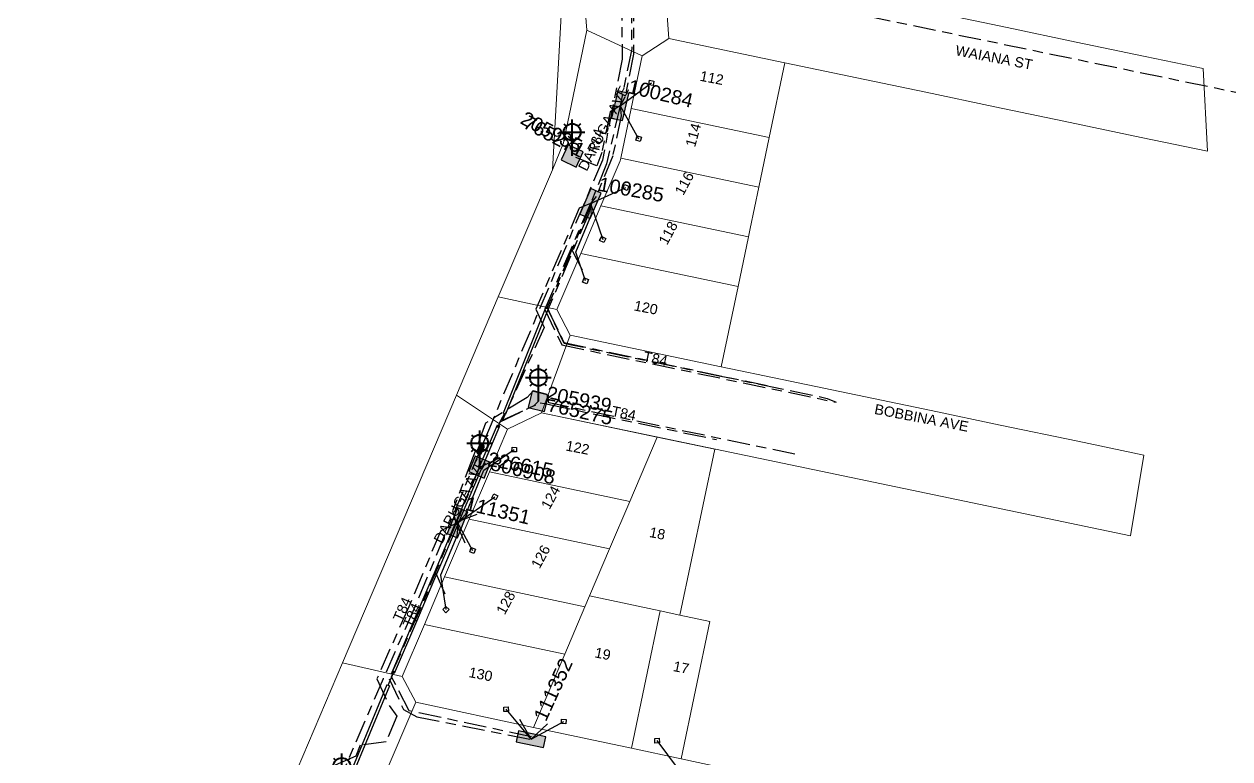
# Model space of a CAD drawing. Header units: metres. Extents: x 302931 to 308644, y 6253878 to 6257414.
# Drawn here: x 307960 to 308173.6, y 6255338.9 to 6255469.1 of the extents above; entities that cross this region are included whole.
import ezdxf
from ezdxf.enums import TextEntityAlignment as Align

# ---------------------------------------------------------------- set-up
doc = ezdxf.new("R2010")
doc.units = ezdxf.units.M
doc.linetypes.add('Cable Exist UG', pattern=[8.2, 4, -1.2, 1.8, -1.2])
doc.layers.get('0').update_dxf_attribs({"color": 6})
for name, color, linetype, lineweight in [('Cadastre Land Parcels_SP_EXT', 9, 'Continuous', 5), ('Cadastre Road Names_SP_HV_LV_SL_EXT', 9, 'Continuous', 5), ('Cadastre Roads_SP_EXT', 9, 'Continuous', 5)]:
    doc.layers.add(name, color=color, linetype=linetype, lineweight=lineweight)
for name, color, linetype in [('Duct_SP_EXT', 7, 'Continuous'), ('Equip_HV_EXT', 7, 'Continuous'), ('Equip_SP_SL_EXT', 7, 'Continuous'), ('Mains_HV_EXT', 7, 'Continuous'), ('Mains_LV_EXT', 7, 'Continuous'), ('Mains_LV_SL_EXT', 7, 'Continuous'), ('Mains_SL_EXT', 7, 'Continuous'), ('Services_SP_EXT', 7, 'Continuous'), ('SupportsUG_SP_LV_EXT', 7, 'Continuous'), ('SupportsUG_SP_LV_SL_EXT', 7, 'Continuous'), ('Trench_SP_EXT', 7, 'Continuous')]:
    doc.layers.add(name, color=color, linetype=linetype)
doc.styles.add('COLUMN_LABEL', font='arial.ttf')
doc.styles.add('iecARIAL', font='arial.ttf', dxfattribs={"height": 2})
doc.styles.add('POLE_LABEL', font='arial.ttf')
doc.styles.get("Standard").update_dxf_attribs({"font": 'arial.ttf'})

# ---------------------------------------------------------------- blocks, each defined once
blk = doc.blocks.new('COLUMN_EXT')
blk.add_hatch(color=256).paths.add_polyline_path([(-1.49, 1.48), (-1.49, -1.49), (1.48, -1.49), (1.48, 1.48)])
blk.add_lwpolyline([(-1.49, -1.49), (1.48, -1.49), (1.48, 1.48), (-1.49, 1.48)], close=True)
for tag, height, style, flags, p in [('ASSET_NUM', 2.5, 'COLUMN_LABEL', 8, (2, 2)), ('STRUCTURE_PLANT_NUMBER', 0.2, 'POLE_LABEL', 9, (1.81, 0.03)), ('STREET_CODE', 0.2, 'COLUMN_LABEL', 9, (1.81, -0.2))]:
    blk.add_attdef(tag, text='', height=height, dxfattribs=dict(style=style, flags=flags)).set_placement(p, align=Align.MIDDLE_LEFT)
at = {"flags": 9}
for tag, p in [('COLUMN_TYPE', (1.81, -0.4)), ('OWNED_BY', (1.81, -0.6)), ('STATE', (1.81, -0.8)), ('USAGE', (1.81, -1)), ('STREETNAME', (1.81, -1.6)), ('SUBURB', (1.81, -1.8)), ('LEGEND', (1.81, -1.2)), ('LOCATION', (1.81, -1.4)), ('NOTES', (1.81, -2))]:
    blk.add_attdef(tag, text='', height=0.2, dxfattribs=at).set_placement(p, align=Align.MIDDLE_LEFT)
at = {"flags": 1}
blk.add_attdef('Z', (1.81, -2.35), '', height=0.2, dxfattribs=at)
blk = doc.blocks.new('PILLAR_EXT')
blk.add_hatch(color=256).paths.add_polyline_path([(-2.475, 0.99), (-2.475, -0.99), (2.475, -0.99), (2.475, 0.99)])
blk.add_lwpolyline([(-2.475, -0.99), (2.475, -0.99), (2.475, 0.99), (-2.475, 0.99)], close=True)
at = {"style": 'iecARIAL', "flags": 8}
blk.add_attdef('ASSET_NUM', (1.5, 3.5), '', height=2.5, dxfattribs=at)
for tag, p, flags in [('OWNED_BY', (0, -0.2), 9), ('STATE', (0, -0.4), 9), ('SUPPORT_TYPE', (0, -0.6), 9), ('STREETNAME', (0, -1.8), 9), ('SUBURB', (0, -2), 1), ('USAGE', (0, -0.8), 9), ('LEGEND', (0, -1), 9), ('LOCATION', (0, -1.2), 9), ('NOTES', (0, -1.4), 9), ('PARENT', (0, -1.6), 9)]:
    blk.add_attdef(tag, p, '', height=0.2, dxfattribs=dict(flags=flags))
blk = doc.blocks.new('SL_LANTERN_EXT')
at = {"lineweight": 40}
for p, q in [((0, 1.97), (0, 6.47)), ((-1.46, 5.68), (-1.06, 5.28)), ((1.46, 5.68), (1.06, 5.28)), ((-2.25, 4.22), (2.25, 4.22)), ((-1.46, 2.76), (-1.06, 3.16)), ((0, 0), (0, 2.72)), ((1.46, 2.76), (1.06, 3.16))]:
    blk.add_line(p, q, dxfattribs=at)
blk.add_circle((0, 4.22), 1.5, dxfattribs=at)
at = {"style": 'iecARIAL', "flags": 8}
blk.add_attdef('ASSET_NUM', (1.5, 1.5), '', height=2.5, dxfattribs=at)
for tag, p, height, flags in [('OPERATING_VOLTAGE', (0.98, -1.65), 0.2, 9), ('ORIENTATION', (0.98, -1.85), 0.2, 9), ('OWNED_BY', (0.98, -2.05), 0.2, 9), ('STATE', (0.98, -2.25), 0.2, 9), ('CONSTRUCTED_VOLTAGE', (0.98, -0.65), 0.2, 9), ('CONTROL_TYPE', (0.98, -0.85), 0.2, 9), ('LANTERN_PURPOSE', (0.98, -1.05), 0.2, 9), ('LANTERN_TYPE', (0.98, -1.25), 0.2, 9), ('NO_PHASES', (0.98, -1.45), 0.2, 9), ('LNUMBER', (2.18, -3.25), 2.5, 8), ('USAGE', (0.98, -2.45), 0.2, 9), ('CEXIST', (0.98, -2.65), 0.2, 9), ('CNEW', (0.98, -2.85), 0.2, 9), ('CNUMBER', (0.98, -3.05), 0.2, 9), ('CREMOVE', (0.98, -3.25), 0.2, 9), ('CREPLACE', (0.98, -3.45), 0.2, 9), ('LKINGHEIGHT', (0.98, -3.65), 0.2, 9), ('LBRACKET', (0.98, -3.85), 0.2, 9), ('LBRACKETVOCAB', (0.98, -4.05), 0.2, 9), ('LCATEGORY', (0.98, -4.25), 0.2, 9), ('LCHARGE1', (0.98, -4.45), 0.2, 9), ('LCHARGE1PERCENT', (0.98, -4.65), 0.2, 9), ('LCHARGE2', (0.98, -4.85), 0.2, 9), ('LCHARGE2PERCENT', (0.98, -5.05), 0.2, 9), ('LCHARGE3', (0.98, -5.25), 0.2, 9), ('LCHARGE3PERCENT', (0.98, -5.45), 0.2, 9), ('LEXIST', (0.98, -5.65), 0.2, 9), ('LLAMP', (0.98, -5.85), 0.2, 9), ('LLAMPVOCAB', (0.98, -6.05), 0.2, 9), ('LMAST', (0.98, -6.25), 0.2, 9), ('LMASTVOCAB', (0.98, -6.45), 0.2, 9), ('LNEW', (0.98, -6.65), 0.2, 9), ('LANTNUMBER', (0.98, -6.85), 0.2, 9), ('LOUTREACH', (0.98, -7.25), 0.2, 9), ('LOUTREACHVOCAB', (0.98, -7.45), 0.2, 9), ('LRATECODE', (0.98, -7.65), 0.2, 9), ('LREMOVE', (0.98, -7.85), 0.2, 9), ('LREPLACE', (0.98, -8.05), 0.2, 9), ('LTYPE', (0.98, -8.25), 0.2, 9), ('LTYPEVOCAB', (0.98, -8.45), 0.2, 9), ('LEGEND', (0.98, -8.65), 0.2, 9), ('STREETNAME', (0.98, -9.25), 0.2, 9), ('SUBURB', (0.98, -9.45), 0.2, 1), ('LOCATION', (0.98, -8.85), 0.2, 9), ('NOTES', (0.98, -9.05), 0.2, 9)]:
    blk.add_attdef(tag, p, '', height=height, dxfattribs=dict(flags=flags))
blk = doc.blocks.new('CCP_EXT')
at = {"flags": 9}
for tag, p in [('STATE', (0, -1.8)), ('NOTES', (0, -2))]:
    blk.add_attdef(tag, text='', height=0.2, dxfattribs=at).set_placement(p, align=Align.MIDDLE_LEFT)
blk.add_wipeout([(0, 0.57), (0.57, 0), (0, -0.57), (-0.57, 0)])
blk.add_lwpolyline([(-0.57, 0), (0, 0.57), (0.57, 0), (0, -0.57), (-0.57, 0)])
at = {"flags": 1}
blk.add_attdef('Z', (0, 0), '', height=0.2, dxfattribs=at)
at = {"flags": 9}
for tag, p in [('CCP_TYPE', (0, 0)), ('CONSTRUCTED_VOLTAGE', (0, -0.2)), ('OPERATING_VOLTAGE', (0, -0.6)), ('ORIENTATION', (0, -0.8)), ('OWNED_BY', (0, -1)), ('NO_PHASES', (0, -0.4)), ('USAGE', (0, -1.2)), ('LEGEND', (0, -1.4)), ('LIFE_SUPPORT', (0, -1.6))]:
    blk.add_attdef(tag, text='', height=0.2, dxfattribs=at).set_placement(p, align=Align.MIDDLE_LEFT)
blk = doc.blocks.new('HV_STJ_EXT')
h = blk.add_hatch(color=256)
edge = h.paths.add_edge_path()
edge.add_ellipse((-0.59, 0.13), major_axis=(0.226, 0.226), ratio=1, start_angle=45, end_angle=135)
edge.add_line((-0.91, 0.13), (-0.91, -0.13))
edge.add_ellipse((-0.59, -0.13), major_axis=(0.226, 0.226), ratio=1, start_angle=135, end_angle=225)
edge.add_line((-0.59, -0.45), (0.59, -0.45))
edge.add_ellipse((0.59, -0.13), major_axis=(-0.226, 0.226), ratio=1, start_angle=135, end_angle=225)
edge.add_line((0.91, -0.13), (0.91, 0.13))
edge.add_ellipse((0.59, 0.13), major_axis=(-0.226, 0.226), ratio=1, start_angle=225, end_angle=315)
edge.add_line((0.59, 0.45), (-0.59, 0.45))
blk.add_lwpolyline([(-0.91, 0.13), (-0.91, -0.13, 0.414214), (-0.59, -0.45), (0.59, -0.45, 0.414214), (0.91, -0.13), (0.91, 0.13, 0.414214), (0.59, 0.45), (-0.59, 0.45, 0.414214)], format="xyb", close=True)
for tag, flags, p in [('ORIENTATION', 9, (1.5, 0)), ('Z', 1, (1.5, -0.8)), ('USAGE', 9, (1.5, -0.2)), ('LEGEND', 9, (1.5, -0.4)), ('NOTES', 9, (1.5, -0.6))]:
    blk.add_attdef(tag, text='', height=0.2, dxfattribs=dict(flags=flags)).set_placement(p, align=Align.MIDDLE_LEFT)

msp = doc.modelspace()

# ---------------------------------------------------------------- linework, layer by layer
at = {"layer": 'Cadastre Land Parcels_SP_EXT', "linetype": 'Continuous'}
msp.add_lwpolyline([(307957.83, 6255218.07), (307960.92, 6255225.33), (307980.02, 6255270.25), (307988.92, 6255291.16), (308007.42, 6255334.66), (308016.46, 6255355.92), (308036.64, 6255403.38), (308044.03, 6255420.74), (308053.6, 6255443.25), (308058.78, 6255534.86), (308059.08, 6255540.16), (308062.15, 6255594.53), (308063.33, 6255603.53), (308063.98, 6255606.6), (308064.9, 6255611.01), (308010.97, 6255622.21), (307993.73, 6255571.89), (307943.55, 6255445.53)], dxfattribs=at)
for points in [[(308053.61, 6255443.25), (308055.55, 6255448.04), (308059.73, 6255468), (308058.62, 6255481.49), (308058.63, 6255485.86), (308058.78, 6255534.86), (308053.61, 6255443.25)], [(308067.55, 6255454.13), (308092.02, 6255449.01), (308094.79, 6255462.22), (308074.23, 6255466.52), (308069.5, 6255463.43), (308067.55, 6255454.13)], [(308065.71, 6255445.32), (308090.18, 6255440.2), (308092.02, 6255449.01), (308067.55, 6255454.13), (308065.71, 6255445.32)], [(308062.21, 6255436.86), (308088.33, 6255431.39), (308088.64, 6255432.86), (308090.18, 6255440.2), (308065.71, 6255445.32), (308065.62, 6255444.88), (308062.21, 6255436.86)], [(308058.62, 6255428.42), (308086.49, 6255422.58), (308088.33, 6255431.39), (308062.21, 6255436.86), (308058.62, 6255428.42)], [(308054.4, 6255418.5), (308056.74, 6255414), (308083.51, 6255408.4), (308086.49, 6255422.58), (308058.62, 6255428.42), (308054.4, 6255418.5)], [(308072.18, 6255395.94), (308051.65, 6255400.24), (308045.65, 6255397.35), (308042.44, 6255389.8), (308067.32, 6255384.53), (308072.18, 6255395.94)], [(308082.37, 6255393.81), (308072.18, 6255395.94), (308067.32, 6255384.53), (308063.72, 6255376.11), (308060.19, 6255367.81), (308072.7, 6255365.14), (308076.16, 6255364.41), (308082.37, 6255393.81)], [(308067.32, 6255384.53), (308042.44, 6255389.8), (308038.87, 6255381.41), (308063.72, 6255376.11), (308067.32, 6255384.53)], [(308060.19, 6255367.81), (308063.72, 6255376.11), (308038.87, 6255381.41), (308034.51, 6255371.15), (308059.36, 6255365.85), (308060.19, 6255367.81)], [(308059.36, 6255365.85), (308034.51, 6255371.15), (308030.94, 6255362.76), (308055.79, 6255357.46), (308059.36, 6255365.85)], [(308072.7, 6255365.14), (308060.19, 6255367.81), (308059.36, 6255365.85), (308055.79, 6255357.46), (308050.28, 6255344.51), (308067.62, 6255340.81), (308072.7, 6255365.14)], [(308081.52, 6255363.26), (308076.16, 6255364.41), (308072.7, 6255365.14), (308067.62, 6255340.81), (308076.4, 6255338.94), (308081.52, 6255363.26)], [(308055.79, 6255357.46), (308030.94, 6255362.76), (308027.01, 6255353.53), (308029.4, 6255348.96), (308050.28, 6255344.51), (308055.79, 6255357.46)]]:
    msp.add_lwpolyline(points, close=True, dxfattribs=at)
at = {"layer": 'Cadastre Roads_SP_EXT', "linetype": 'Continuous'}
for points in [[(308073.17, 6255481.23), (308074.23, 6255466.52), (308094.79, 6255462.22), (308107.51, 6255459.56), (308119.75, 6255457), (308131.98, 6255454.44), (308144.22, 6255451.87), (308157.92, 6255449.01), (308169.66, 6255446.55), (308168.89, 6255461.19), (308158.62, 6255463.34), (308146.38, 6255465.9), (308134.15, 6255468.46), (308125.34, 6255470.31), (308116.53, 6255472.15), (308105.77, 6255474.41), (308094.07, 6255476.85), (308073.17, 6255481.23)], [(308051.65, 6255400.24), (308155.99, 6255378.41), (308158.39, 6255392.72), (308146.65, 6255395.18), (308132.94, 6255398.05), (308120.71, 6255400.61), (308111.9, 6255402.46), (308103.09, 6255404.3), (308094.28, 6255406.14), (308083.51, 6255408.4), (308056.74, 6255414), (308051.65, 6255400.24)]]:
    msp.add_lwpolyline(points, close=True, dxfattribs=at)
at = {"layer": 'Duct_SP_EXT'}
for p, q in [((308052.47, 6255418.96), (308044.89, 6255400.15)), ((308052.91, 6255418.78), (308045.33, 6255399.97)), ((308052.47, 6255418.96), (308052.69, 6255418.87)), ((308052.91, 6255418.78), (308052.69, 6255418.87)), ((308044.89, 6255400.15), (308045.11, 6255400.06)), ((308045.33, 6255399.97), (308045.11, 6255400.06)), ((308040.65, 6255390.56), (308043.87, 6255398.11)), ((308041.09, 6255390.37), (308044.31, 6255397.92)), ((308043.87, 6255398.11), (308044.09, 6255398.02)), ((308044.31, 6255397.92), (308044.09, 6255398.02)), ((308037.08, 6255382.17), (308040.62, 6255390.48)), ((308040.62, 6255390.48), (308040.65, 6255390.56)), ((308040.62, 6255390.48), (308040.84, 6255390.38)), ((308040.62, 6255390.48), (308040.84, 6255390.38)), ((308040.65, 6255390.56), (308040.87, 6255390.47)), ((308041.06, 6255390.29), (308040.84, 6255390.38)), ((308041.06, 6255390.29), (308040.84, 6255390.38)), ((308041.09, 6255390.37), (308040.87, 6255390.47)), ((308041.06, 6255390.29), (308041.09, 6255390.37)), ((308037.53, 6255381.98), (308041.06, 6255390.29)), ((308036.59, 6255381), (308037.08, 6255382.17)), ((308037.03, 6255380.81), (308037.53, 6255381.98)), ((308037.08, 6255382.17), (308037.31, 6255382.07)), ((308037.53, 6255381.98), (308037.31, 6255382.07)), ((308032.72, 6255371.91), (308036.53, 6255380.86)), ((308033.16, 6255371.73), (308036.97, 6255380.68)), ((308036.53, 6255380.86), (308036.58, 6255380.99)), ((308036.53, 6255380.86), (308036.75, 6255380.77)), ((308036.58, 6255380.99), (308036.8, 6255380.9)), ((308036.59, 6255381), (308036.81, 6255380.9)), ((308036.97, 6255380.68), (308036.75, 6255380.77)), ((308037.02, 6255380.8), (308036.8, 6255380.9)), ((308037.03, 6255380.81), (308036.81, 6255380.9)), ((308036.97, 6255380.68), (308037.02, 6255380.8)), ((308029.15, 6255363.52), (308032.66, 6255371.76)), ((308029.6, 6255363.34), (308033.1, 6255371.58)), ((308032.66, 6255371.76), (308032.72, 6255371.91)), ((308032.66, 6255371.76), (308032.88, 6255371.67)), ((308032.66, 6255371.76), (308032.88, 6255371.67)), ((308032.72, 6255371.91), (308032.94, 6255371.82)), ((308033.1, 6255371.58), (308032.88, 6255371.67)), ((308033.1, 6255371.58), (308032.88, 6255371.67)), ((308033.16, 6255371.73), (308032.94, 6255371.82)), ((308033.1, 6255371.58), (308033.16, 6255371.73)), ((308025.23, 6255354.29), (308029.15, 6255363.52)), ((308025.67, 6255354.1), (308029.6, 6255363.34)), ((308029.15, 6255363.52), (308029.37, 6255363.43)), ((308029.6, 6255363.34), (308029.37, 6255363.43)), ((308025.23, 6255354.29), (308025.45, 6255354.2)), ((308025.67, 6255354.1), (308025.45, 6255354.2)), ((308024.31, 6255352.06), (308017.36, 6255335.31)), ((308024.31, 6255352.06), (308024.53, 6255351.97)), ((308024.75, 6255351.88), (308024.53, 6255351.97)), ((308024.75, 6255351.88), (308017.8, 6255335.13))]:
    msp.add_line(p, q, dxfattribs=at)
at = {"layer": 'Mains_LV_EXT', "linetype": 'Cable Exist UG'}
msp.add_lwpolyline([(308053.1, 6255494.2), (308054.63, 6255491.86), (308065.61, 6255492.21), (308065.61, 6255483.77), (308067.4, 6255481.46), (308067.67, 6255464.69), (308065.61, 6255454.61)], dxfattribs=at)
at = {"layer": 'Mains_LV_SL_EXT', "linetype": 'Cable Exist UG'}
msp.add_lwpolyline([(308040.72, 6255390.58), (308036.64, 6255380.88)], dxfattribs=at)
at = {"layer": 'Mains_SL_EXT', "linetype": 'Cable Exist UG'}
for points in [[(308045.31, 6255503.04), (308061.6, 6255493.3), (308066.11, 6255493.37), (308066.02, 6255483.79), (308068.01, 6255481.79), (308068, 6255463.77), (308066.44, 6255456.11), (308065.61, 6255454.61)], [(308065.61, 6255454.61), (308063.83, 6255453.52), (308062.35, 6255446.33), (308061.47, 6255443.99), (308057.11, 6255445.72)]]:
    msp.add_lwpolyline(points, dxfattribs=at)
at = {"layer": 'Trench_SP_EXT', "linetype": 'Cable Exist UG'}
for points in [[(308057.01, 6255428.99), (308052.83, 6255419.17), (308052.59, 6255418.6)], [(308093.93, 6255404.48), (308083.17, 6255406.73), (308056.68, 6255412.28), (308055.69, 6255412.48), (308052.69, 6255418.87)], [(308043.92, 6255397.62), (308044.34, 6255398.61), (308051.43, 6255402.02)], [(308051.43, 6255402.02), (308052.22, 6255401.86), (308052.78, 6255401.74), (308052.78, 6255401.74), (308082.66, 6255395.49)], [(308044.21, 6255398.32), (308045.11, 6255400.06)], [(308040.73, 6255390.61), (308044.59, 6255392.46)], [(308036.53, 6255380.88), (308040.68, 6255382.45)], [(308032.94, 6255371.82), (308034.72, 6255367.81)], [(308024.53, 6255351.97), (308025.45, 6255354.2)], [(308049.82, 6255342.41), (308047.53, 6255346.42)], [(308049.82, 6255342.41), (308053.41, 6255345.7)]]:
    msp.add_lwpolyline(points, dxfattribs=at)

# ---------------------------------------------------------------- block references
at = {"layer": 'Equip_HV_EXT', "rotation": 67.12633472487153}
msp.add_blockref('HV_STJ_EXT', (308040.86, 6255393.79), dxfattribs=at)
at = {"layer": 'Equip_SP_SL_EXT'}
ref = msp.add_blockref('SL_LANTERN_EXT', (308057.11, 6255445.72), dxfattribs=at)
ref.add_attrib('ASSET_NUM', '205935', dxfattribs={"layer": '0', "height": 2.5, "rotation": 332.0847, "style": 'iecARIAL'}).set_placement((308058.61, 6255447.22), align=Align.MIDDLE_RIGHT)
ref = msp.add_blockref('SL_LANTERN_EXT', (308051.12, 6255402.26), dxfattribs=at)
ref.add_attrib('ASSET_NUM', '205939', dxfattribs={"layer": '0', "height": 2.5, "rotation": 348.6168, "style": 'iecARIAL'}).set_placement((308052.62, 6255403.76), align=Align.MIDDLE_LEFT)
ref = msp.add_blockref('SL_LANTERN_EXT', (308040.73, 6255390.61), dxfattribs=at)
ref.add_attrib('ASSET_NUM', '226615', dxfattribs={"layer": '0', "height": 2.5, "rotation": 349.4165, "style": 'iecARIAL'}).set_placement((308042.23, 6255392.11), align=Align.MIDDLE_LEFT)
ref = msp.add_blockref('SL_LANTERN_EXT', (308016.32, 6255333.39), dxfattribs=at)
ref.add_attrib('ASSET_NUM', '226616', dxfattribs={"layer": '0', "height": 2.5, "rotation": 339.1277, "style": 'iecARIAL'}).set_placement((308017.82, 6255334.89), align=Align.MIDDLE_LEFT)
at = {"layer": 'SupportsUG_SP_LV_EXT'}
ref = msp.add_blockref('PILLAR_EXT', (308065.61, 6255454.61), dxfattribs=dict(at, rotation=257.2424678452604))
ref.add_attrib('ASSET_NUM', '100284', dxfattribs={"layer": '0', "height": 2.5, "rotation": 346.8097, "style": 'iecARIAL'}).set_placement((308067.11, 6255458.11), align=Align.MIDDLE_LEFT)
ref = msp.add_blockref('PILLAR_EXT', (308060.36, 6255437.29), dxfattribs=dict(at, rotation=246.3630657544056))
ref.add_attrib('ASSET_NUM', '100285', dxfattribs={"layer": '0', "height": 2.5, "rotation": 349.9753, "style": 'iecARIAL'}).set_placement((308061.86, 6255440.79), align=Align.MIDDLE_LEFT)
ref = msp.add_blockref('PILLAR_EXT', (308036.8, 6255380.76), dxfattribs=dict(at, rotation=67.62705622680555))
ref.add_attrib('ASSET_NUM', '111351', dxfattribs={"layer": '0', "height": 2.5, "rotation": 346.9741, "style": 'iecARIAL'}).set_placement((308038.3, 6255384.26), align=Align.MIDDLE_LEFT)
ref = msp.add_blockref('PILLAR_EXT', (308049.82, 6255342.41), dxfattribs=dict(at, rotation=347.8299338687118))
ref.add_attrib('ASSET_NUM', '111352', dxfattribs={"layer": '0', "height": 2.5, "rotation": 65.4539, "style": 'iecARIAL'}).set_placement((308051.32, 6255345.91), align=Align.MIDDLE_LEFT)
at = {"layer": 'SupportsUG_SP_LV_SL_EXT'}
ref = msp.add_blockref('COLUMN_EXT', (308057.11, 6255445.72), dxfattribs=dict(at, rotation=244.9207075429985))
ref.add_attrib('ASSET_NUM', '765271', dxfattribs={"layer": '0', "height": 2.5, "rotation": 332.0847, "style": 'COLUMN_LABEL'}).set_placement((308059.11, 6255446.47), align=Align.MIDDLE_RIGHT)
ref = msp.add_blockref('COLUMN_EXT', (308051.12, 6255402.26), dxfattribs=dict(at, rotation=346.8170351129338))
ref.add_attrib('ASSET_NUM', '765275', dxfattribs={"layer": '0', "height": 2.5, "rotation": 347.3668, "style": 'COLUMN_LABEL'}).set_placement((308053.12, 6255403.01), align=Align.TOP_LEFT)
ref = msp.add_blockref('COLUMN_EXT', (308040.73, 6255390.61), dxfattribs=dict(at, rotation=247.2378539999051))
ref.add_attrib('ASSET_NUM', '806908', dxfattribs={"layer": '0', "height": 2.5, "rotation": 347.044, "style": 'COLUMN_LABEL'}).set_placement((308042.73, 6255391.36), align=Align.MIDDLE_LEFT)

# ---------------------------------------------------------------- texts
at = {"layer": 'Cadastre Land Parcels_SP_EXT'}
for s, rotation, p in [('112', 349.1121, (308079.62, 6255459.06)), ('114', 74.5604, (308078.87, 6255447.17)), ('116', 61.7074, (308076.78, 6255438.59)), ('118', 61.7057, (308073.91, 6255429.81)), ('120', 349.1106, (308067.95, 6255418.38)), ('122', 349.1183, (308055.85, 6255393.57)), ('124', 61.7058, (308053.09, 6255382.96)), ('18', 349.1179, (308070.66, 6255378.25)), ('126', 61.7023, (308051.33, 6255372.47)), ('128', 61.7029, (308045.15, 6255364.31)), ('19', 348.9334, (308060.99, 6255356.93)), ('130', 348.9318, (308038.68, 6255353.44)), ('17', 348.9216, (308074.88, 6255354.51))]:
    msp.add_text(s, height=1.8, rotation=rotation, dxfattribs=at).set_placement(p)
at = {"layer": 'Cadastre Road Names_SP_HV_LV_SL_EXT'}
for s, rotation, p in [('WAIANA ST', 349.1151, (308124.88, 6255463.59)), ('BOBBINA AVE', 349.1182, (308110.53, 6255400.05))]:
    msp.add_text(s, height=1.8, rotation=rotation, dxfattribs=at).set_placement(p)
at = {"layer": 'Mains_LV_EXT'}
for rotation, p in [(76.9737, (308061.77, 6255446.1)), (348.1468, (308069.55, 6255409.37)), (348.1836, (308063.96, 6255399.71)), (66.0531, (308026.94, 6255363.08)), (66.0531, (308028.66, 6255362.02))]:
    msp.add_text('T84', height=1.8, rotation=rotation, dxfattribs=at).set_placement(p)

# ---------------------------------------------------------------- next in the draw order: block references
at = {"layer": 'Services_SP_EXT'}
for p, rotation in [((308071.14, 6255458.66), 215.2424678148506), ((308068.88, 6255448.77), 119.2424677141123), ((308066.6, 6255440.15), 204.3630661573295), ((308062.52, 6255430.93), 108.3630656375856), ((308059.46, 6255423.59), 113.6603566200408), ((308046.85, 6255393.72), 222.0000001253394), ((308043.4, 6255385.34), 289.6270561493368), ((308039.47, 6255375.85), 25.62705588577582), ((308034.76, 6255365.36), 179.9999999999996), ((308045.41, 6255347.73), 317.9999998746604), ((308055.62, 6255345.55), 222.0000001253394), ((308072.15, 6255342.16), 317.9999998746604)]:
    msp.add_blockref('CCP_EXT', p, dxfattribs=dict(at, rotation=rotation))

# ---------------------------------------------------------------- next in the draw order: linework, layer by layer
at = {"layer": 'Cadastre Roads_SP_EXT', "linetype": 'Continuous'}
for points in [[(308044.03, 6255420.74), (308054.4, 6255418.5), (308058.62, 6255428.42), (308062.21, 6255436.86), (308065.62, 6255444.88), (308065.71, 6255445.32), (308067.55, 6255454.13), (308069.5, 6255463.43), (308059.73, 6255468), (308055.55, 6255448.04), (308053.61, 6255443.25), (308044.03, 6255420.74)], [(308030.94, 6255362.76), (308034.51, 6255371.15), (308038.87, 6255381.41), (308042.44, 6255389.8), (308045.65, 6255397.35), (308036.64, 6255403.38), (308016.46, 6255355.92), (308027.01, 6255353.53), (308030.94, 6255362.76)]]:
    msp.add_lwpolyline(points, close=True, dxfattribs=at)
msp.add_lwpolyline([(308087.12, 6255336.65), (308076.4, 6255338.94), (308067.62, 6255340.81), (308050.28, 6255344.51), (308029.4, 6255348.96), (308023.65, 6255335.44)], dxfattribs=at)
at = {"layer": 'Mains_HV_EXT', "linetype": 'Cable Exist UG'}
for points in [[(308052.46, 6255495.46), (308053.34, 6255493.74), (308057.78, 6255493.57), (308064.41, 6255493.59), (308064.41, 6255493.59), (308064.32, 6255483.57), (308065.74, 6255481.94), (308065.74, 6255481.94), (308065.98, 6255462.89), (308062.46, 6255444.97), (308042.27, 6255397.12), (308040.86, 6255393.79)], [(308052.46, 6255495.46), (308054.16, 6255495.54), (308058.85, 6255495.47), (308066.52, 6255495.51), (308066.52, 6255495.51), (308066.48, 6255484.49), (308066.48, 6255484.49), (308070.48, 6255479.03), (308085.44, 6255475.42), (308220.96, 6255447.49), (308227.04, 6255446.37), (308225.47, 6255438.01), (308228.27, 6255437.37)], [(308040.87, 6255393.81), (308029.09, 6255365.46), (308029.09, 6255365.46), (308023.61, 6255353.12), (308015.37, 6255333.93), (308010.99, 6255323.82), (308000.73, 6255327.17), (307999, 6255327.59)]]:
    msp.add_lwpolyline(points, dxfattribs=at)
at = {"layer": 'Mains_LV_EXT', "linetype": 'Cable Exist UG'}
for points in [[(308065.61, 6255454.61), (308063.18, 6255444.34), (308060.36, 6255437.29)], [(308060.36, 6255437.29), (308052.28, 6255418.54), (308055.28, 6255412.24), (308103.86, 6255402.1)], [(308096.58, 6255392.88), (308052.98, 6255402), (308052.67, 6255403.49), (308050.22, 6255404.1), (308049.15, 6255402.93), (308041.76, 6255398.41), (308041.76, 6255398.41), (308039.6, 6255392.49), (308035.91, 6255382.88), (308036.51, 6255380.83)], [(308036.8, 6255380.76), (308033.83, 6255379.34), (308033.83, 6255379.34), (308028.17, 6255365.85), (308022.51, 6255353.11), (308024.68, 6255348.41), (308026.06, 6255346.52), (308026.06, 6255346.52), (308024.15, 6255341.92), (308019.59, 6255341.36), (308019.59, 6255341.36), (308018.79, 6255339.44), (308013.54, 6255337.08), (308011.84, 6255333.16), (308012.91, 6255331.08), (308012.91, 6255331.08), (308011.24, 6255326.87), (308001.5, 6255330.05), (307999, 6255327.59)], [(308036.64, 6255380.88), (308030.01, 6255365.06), (308024.71, 6255353.12), (308027.24, 6255347.66), (308029.62, 6255346.35), (308029.62, 6255346.35), (308049.85, 6255342.4)]]:
    msp.add_lwpolyline(points, dxfattribs=at)
at = {"layer": 'Mains_SL_EXT', "linetype": 'Cable Exist UG'}
for points in [[(308065.61, 6255454.61), (308065.79, 6255452.8), (308064.29, 6255445.73), (308061.34, 6255438.54), (308060.36, 6255437.29)], [(308060.36, 6255437.29), (308058.38, 6255436.5), (308050.69, 6255418.57), (308052.16, 6255415.32), (308044.75, 6255398.92), (308050.37, 6255401.51), (308051.12, 6255402.26)], [(308060.36, 6255437.29), (308060.05, 6255435.53), (308052.83, 6255418.55), (308055.64, 6255412.68), (308102.29, 6255402.78), (308103.86, 6255402.1)]]:
    msp.add_lwpolyline(points, dxfattribs=at)
at = {"layer": 'Services_SP_EXT'}
for points in [[(308065.61, 6255454.61), (308071.14, 6255458.66)], [(308065.61, 6255454.61), (308068.88, 6255448.77)], [(308060.36, 6255437.29), (308066.6, 6255440.15)], [(308059.46, 6255423.59), (308057.76, 6255428.66), (308060.52, 6255435.34), (308060.36, 6255437.29)], [(308060.36, 6255437.29), (308062.52, 6255430.93)], [(308036.89, 6255380.82), (308038.3, 6255382.27), (308041.49, 6255390.05), (308046.85, 6255393.72)], [(308036.8, 6255380.76), (308043.4, 6255385.34)], [(308036.89, 6255380.82), (308036.69, 6255378.39), (308036.69, 6255378.39), (308033.77, 6255371.45), (308034.76, 6255365.36)], [(308036.8, 6255380.76), (308039.47, 6255375.85)], [(308049.82, 6255342.41), (308045.41, 6255347.73)], [(308049.82, 6255342.41), (308055.62, 6255345.55)], [(308076.11, 6255336.87), (308072.15, 6255342.16)]]:
    msp.add_lwpolyline(points, dxfattribs=at)
at = {"layer": 'Trench_SP_EXT', "linetype": 'Cable Exist UG'}
for points in [[(308060.64, 6255437.53), (308057.05, 6255429.08), (308057.01, 6255428.99), (308057.05, 6255429.08), (308059.07, 6255425.16)], [(308036.53, 6255380.88), (308038.3, 6255376.68)], [(308049.92, 6255342.84), (308028.26, 6255347.46), (308025.13, 6255353.46), (308025.59, 6255354.54)]]:
    msp.add_lwpolyline(points, dxfattribs=at)

# ---------------------------------------------------------------- next in the draw order: texts
at = {"layer": 'Cadastre Road Names_SP_HV_LV_SL_EXT'}
for rotation, p in [(62.7148, (308059.68, 6255442.87)), (61.7029, (308034.07, 6255376.91))]:
    msp.add_text('DARUGA AVE', height=1.8, rotation=rotation, dxfattribs=at).set_placement(p)

doc.saveas('drawing.dxf')
